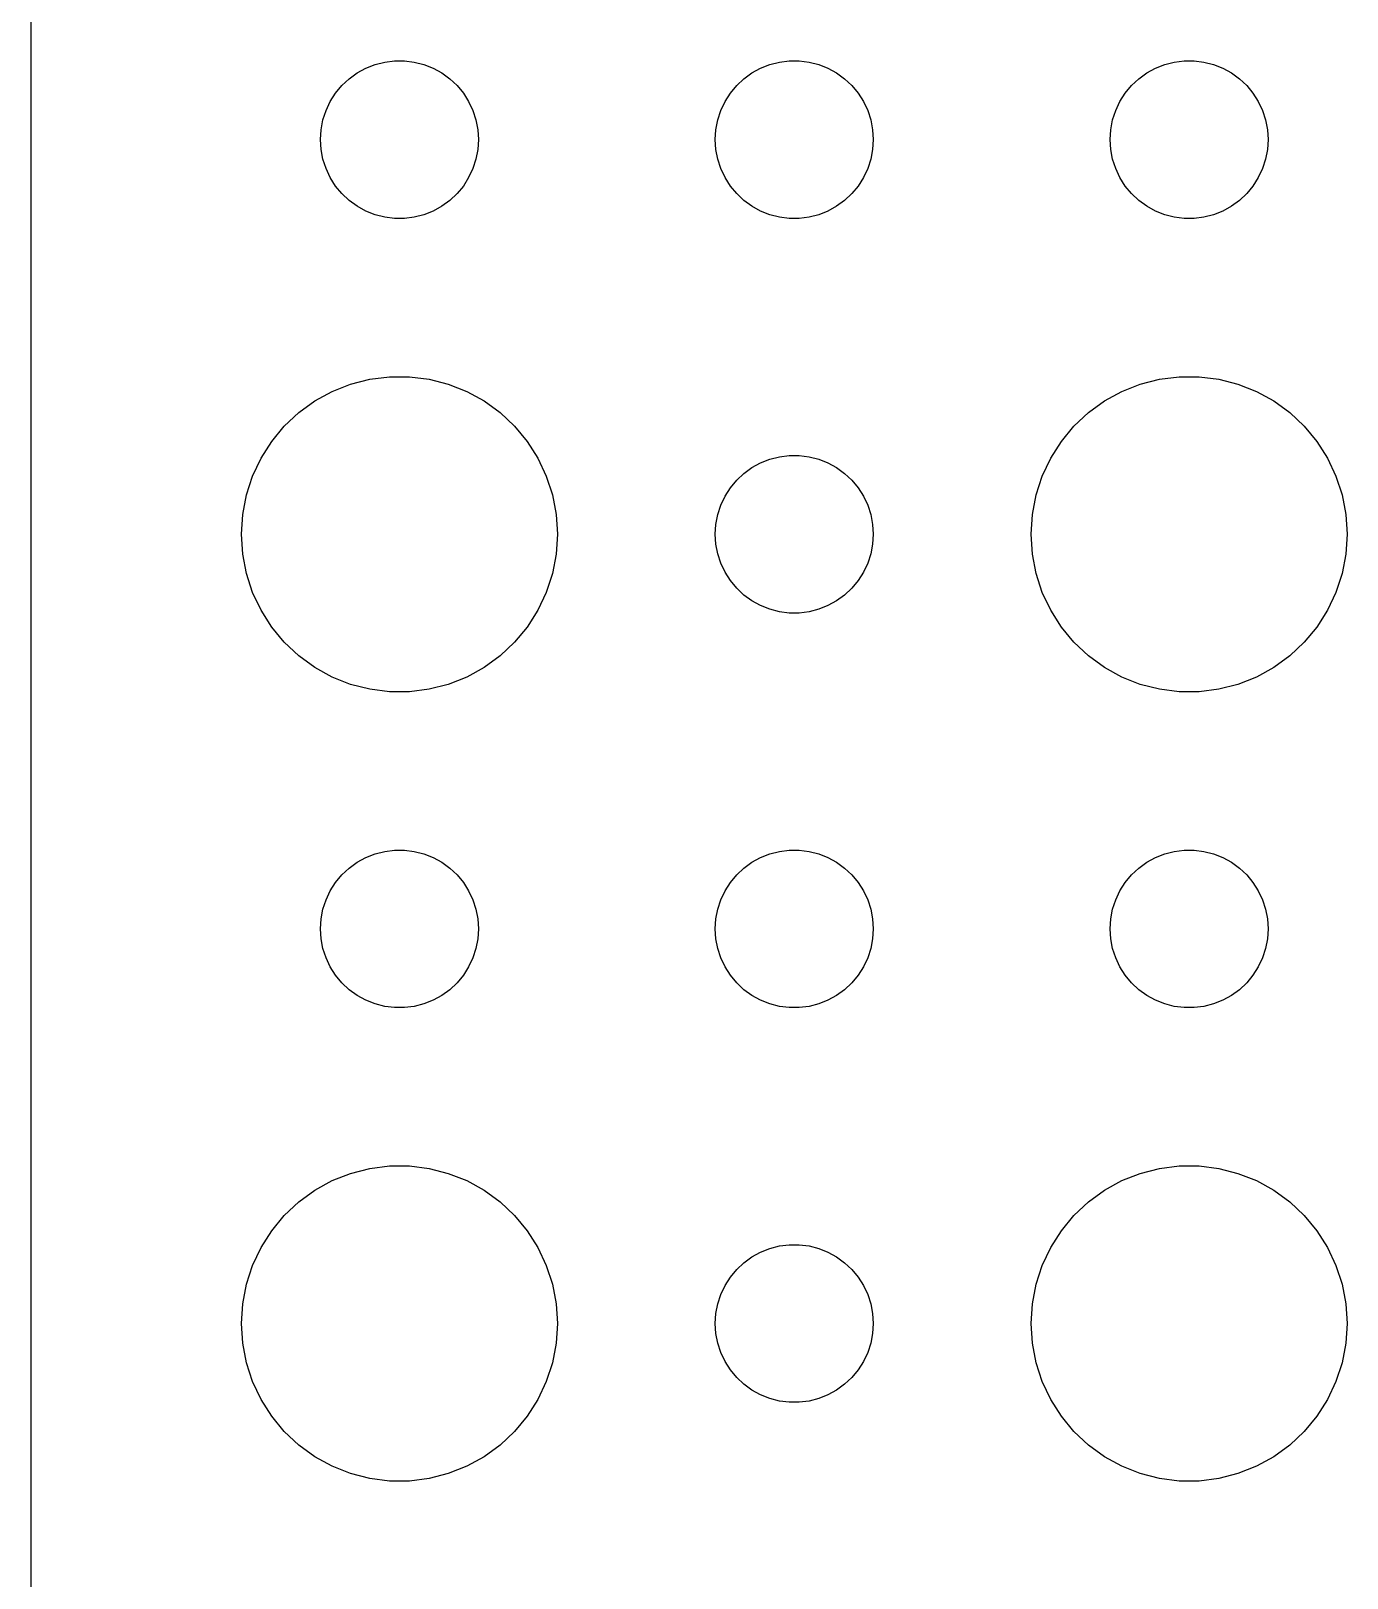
# Model space of a CAD drawing. Header units: metres. Extents: x -112 to 112, y -112 to 112.
# Drawn here: x -112 to -87, y 55.16 to 84.57 of the extents above; entities that cross this region are included whole.
import ezdxf

# ---------------------------------------------------------------- set-up
doc = ezdxf.new("R2010")
doc.units = ezdxf.units.M

msp = doc.modelspace()

# ---------------------------------------------------------------- linework, layer by layer
for p, q in [((-112, 107), (-112, -107)), ((-105.804, 83.7665), (-105.639, 83.8572)), ((-105.639, 83.8572), (-105.464, 83.9266)), ((-105.464, 83.9266), (-105.281, 83.9734)), ((-105.281, 83.9734), (-105.094, 83.997)), ((-105.094, 83.997), (-104.906, 83.997)), ((-104.906, 83.997), (-104.719, 83.9734)), ((-104.719, 83.9734), (-104.536, 83.9266)), ((-104.536, 83.9266), (-104.361, 83.8572)), ((-104.361, 83.8572), (-104.196, 83.7665)), ((-98.3037, 83.7665), (-98.1387, 83.8572)), ((-98.1387, 83.8572), (-97.9635, 83.9266)), ((-97.9635, 83.9266), (-97.7811, 83.9734)), ((-97.7811, 83.9734), (-97.5942, 83.997)), ((-97.5942, 83.997), (-97.4058, 83.997)), ((-97.4058, 83.997), (-97.2189, 83.9734)), ((-97.2189, 83.9734), (-97.0365, 83.9266)), ((-97.0365, 83.9266), (-96.8613, 83.8572)), ((-96.8613, 83.8572), (-96.6963, 83.7665)), ((-90.8037, 83.7665), (-90.6387, 83.8572)), ((-90.6387, 83.8572), (-90.4635, 83.9266)), ((-90.4635, 83.9266), (-90.2811, 83.9734)), ((-90.2811, 83.9734), (-90.0942, 83.997)), ((-90.0942, 83.997), (-89.9058, 83.997)), ((-89.9058, 83.997), (-89.7189, 83.9734)), ((-89.7189, 83.9734), (-89.5365, 83.9266)), ((-89.5365, 83.9266), (-89.3613, 83.8572)), ((-89.3613, 83.8572), (-89.1963, 83.7665)), ((-106.214, 83.3817), (-106.093, 83.5268)), ((-106.093, 83.5268), (-105.956, 83.6558)), ((-105.956, 83.6558), (-105.804, 83.7665)), ((-104.196, 83.7665), (-104.044, 83.6558)), ((-104.044, 83.6558), (-103.907, 83.5268)), ((-103.907, 83.5268), (-103.786, 83.3817)), ((-98.7135, 83.3817), (-98.5934, 83.5268)), ((-98.5934, 83.5268), (-98.4561, 83.6558)), ((-98.4561, 83.6558), (-98.3037, 83.7665)), ((-96.6963, 83.7665), (-96.5439, 83.6558)), ((-96.5439, 83.6558), (-96.4065, 83.5268)), ((-96.4065, 83.5268), (-96.2865, 83.3817)), ((-91.2135, 83.3817), (-91.0934, 83.5268)), ((-91.0934, 83.5268), (-90.9561, 83.6558)), ((-90.9561, 83.6558), (-90.8037, 83.7665)), ((-89.1963, 83.7665), (-89.0439, 83.6558)), ((-89.0439, 83.6558), (-88.9065, 83.5268)), ((-88.9065, 83.5268), (-88.7865, 83.3817)), ((-106.395, 83.0522), (-106.314, 83.2226)), ((-106.314, 83.2226), (-106.214, 83.3817)), ((-103.786, 83.3817), (-103.686, 83.2226)), ((-103.686, 83.2226), (-103.605, 83.0522)), ((-98.8947, 83.0522), (-98.8145, 83.2226)), ((-98.8145, 83.2226), (-98.7135, 83.3817)), ((-96.2865, 83.3817), (-96.1855, 83.2226)), ((-96.1855, 83.2226), (-96.1053, 83.0522)), ((-91.3947, 83.0522), (-91.3145, 83.2226)), ((-91.3145, 83.2226), (-91.2135, 83.3817)), ((-88.7865, 83.3817), (-88.6855, 83.2226)), ((-88.6855, 83.2226), (-88.6053, 83.0522)), ((-106.453, 82.873), (-106.395, 83.0522)), ((-103.605, 83.0522), (-103.547, 82.873)), ((-98.9529, 82.873), (-98.8947, 83.0522)), ((-96.1053, 83.0522), (-96.0471, 82.873)), ((-91.4529, 82.873), (-91.3947, 83.0522)), ((-88.6053, 83.0522), (-88.5471, 82.873)), ((-106.5, 82.5), (-106.488, 82.688)), ((-106.488, 82.688), (-106.453, 82.873)), ((-103.547, 82.873), (-103.512, 82.688)), ((-103.512, 82.688), (-103.5, 82.5)), ((-99, 82.5), (-98.9882, 82.688)), ((-98.9882, 82.688), (-98.9529, 82.873)), ((-96.0471, 82.873), (-96.0118, 82.688)), ((-96.0118, 82.688), (-96, 82.5)), ((-91.5, 82.5), (-91.4882, 82.688)), ((-91.4882, 82.688), (-91.4529, 82.873)), ((-88.5471, 82.873), (-88.5118, 82.688)), ((-88.5118, 82.688), (-88.5, 82.5)), ((-106.488, 82.312), (-106.5, 82.5)), ((-103.5, 82.5), (-103.512, 82.312)), ((-98.9882, 82.312), (-99, 82.5)), ((-96, 82.5), (-96.0118, 82.312)), ((-91.4882, 82.312), (-91.5, 82.5)), ((-88.5, 82.5), (-88.5118, 82.312)), ((-106.453, 82.127), (-106.488, 82.312)), ((-106.395, 81.9478), (-106.453, 82.127)), ((-103.547, 82.127), (-103.605, 81.9478)), ((-103.512, 82.312), (-103.547, 82.127)), ((-98.9529, 82.127), (-98.9882, 82.312)), ((-98.8947, 81.9478), (-98.9529, 82.127)), ((-96.0471, 82.127), (-96.1053, 81.9478)), ((-96.0118, 82.312), (-96.0471, 82.127)), ((-91.4529, 82.127), (-91.4882, 82.312)), ((-91.3947, 81.9478), (-91.4529, 82.127)), ((-88.5471, 82.127), (-88.6053, 81.9478)), ((-88.5118, 82.312), (-88.5471, 82.127)), ((-106.314, 81.7774), (-106.395, 81.9478)), ((-106.214, 81.6183), (-106.314, 81.7774)), ((-103.686, 81.7774), (-103.786, 81.6183)), ((-103.605, 81.9478), (-103.686, 81.7774)), ((-98.8145, 81.7774), (-98.8947, 81.9478)), ((-98.7135, 81.6183), (-98.8145, 81.7774)), ((-96.1855, 81.7774), (-96.2865, 81.6183)), ((-96.1053, 81.9478), (-96.1855, 81.7774)), ((-91.3145, 81.7774), (-91.3947, 81.9478)), ((-91.2135, 81.6183), (-91.3145, 81.7774)), ((-88.6855, 81.7774), (-88.7865, 81.6183)), ((-88.6053, 81.9478), (-88.6855, 81.7774)), ((-106.093, 81.4732), (-106.214, 81.6183)), ((-105.956, 81.3442), (-106.093, 81.4732)), ((-103.907, 81.4732), (-104.044, 81.3442)), ((-103.786, 81.6183), (-103.907, 81.4732)), ((-98.5934, 81.4732), (-98.7135, 81.6183)), ((-98.4561, 81.3442), (-98.5934, 81.4732)), ((-96.4065, 81.4732), (-96.5439, 81.3442)), ((-96.2865, 81.6183), (-96.4065, 81.4732)), ((-91.0934, 81.4732), (-91.2135, 81.6183)), ((-90.9561, 81.3442), (-91.0934, 81.4732)), ((-88.9065, 81.4732), (-89.0439, 81.3442)), ((-88.7865, 81.6183), (-88.9065, 81.4732)), ((-105.804, 81.2335), (-105.956, 81.3442)), ((-105.639, 81.1428), (-105.804, 81.2335)), ((-104.196, 81.2335), (-104.361, 81.1428)), ((-104.044, 81.3442), (-104.196, 81.2335)), ((-98.3037, 81.2335), (-98.4561, 81.3442)), ((-98.1387, 81.1428), (-98.3037, 81.2335)), ((-96.6963, 81.2335), (-96.8613, 81.1428)), ((-96.5439, 81.3442), (-96.6963, 81.2335)), ((-90.8037, 81.2335), (-90.9561, 81.3442)), ((-90.6387, 81.1428), (-90.8037, 81.2335)), ((-89.1963, 81.2335), (-89.3613, 81.1428)), ((-89.0439, 81.3442), (-89.1963, 81.2335)), ((-105.464, 81.0734), (-105.639, 81.1428)), ((-105.281, 81.0266), (-105.464, 81.0734)), ((-105.094, 81.003), (-105.281, 81.0266)), ((-104.906, 81.003), (-105.094, 81.003)), ((-104.719, 81.0266), (-104.906, 81.003)), ((-104.536, 81.0734), (-104.719, 81.0266)), ((-104.361, 81.1428), (-104.536, 81.0734)), ((-97.9635, 81.0734), (-98.1387, 81.1428)), ((-97.7811, 81.0266), (-97.9635, 81.0734)), ((-97.5942, 81.003), (-97.7811, 81.0266)), ((-97.4058, 81.003), (-97.5942, 81.003)), ((-97.2189, 81.0266), (-97.4058, 81.003)), ((-97.0365, 81.0734), (-97.2189, 81.0266)), ((-96.8613, 81.1428), (-97.0365, 81.0734)), ((-90.4635, 81.0734), (-90.6387, 81.1428)), ((-90.2811, 81.0266), (-90.4635, 81.0734)), ((-90.0942, 81.003), (-90.2811, 81.0266)), ((-89.9058, 81.003), (-90.0942, 81.003)), ((-89.7189, 81.0266), (-89.9058, 81.003)), ((-89.5365, 81.0734), (-89.7189, 81.0266)), ((-89.3613, 81.1428), (-89.5365, 81.0734)), ((-105.927, 77.8532), (-105.562, 77.9469)), ((-105.562, 77.9469), (-105.188, 77.9941)), ((-105.188, 77.9941), (-104.812, 77.9941)), ((-104.812, 77.9941), (-104.438, 77.9469)), ((-104.438, 77.9469), (-104.073, 77.8532)), ((-90.927, 77.8532), (-90.5621, 77.9469)), ((-90.5621, 77.9469), (-90.1884, 77.9941)), ((-90.1884, 77.9941), (-89.8116, 77.9941)), ((-89.8116, 77.9941), (-89.4379, 77.9469)), ((-89.4379, 77.9469), (-89.073, 77.8532)), ((-106.607, 77.533), (-106.277, 77.7145)), ((-106.277, 77.7145), (-105.927, 77.8532)), ((-104.073, 77.8532), (-103.723, 77.7145)), ((-103.723, 77.7145), (-103.393, 77.533)), ((-91.6075, 77.533), (-91.2773, 77.7145)), ((-91.2773, 77.7145), (-90.927, 77.8532)), ((-89.073, 77.8532), (-88.7227, 77.7145)), ((-88.7227, 77.7145), (-88.3925, 77.533)), ((-106.912, 77.3115), (-106.607, 77.533)), ((-103.393, 77.533), (-103.088, 77.3115)), ((-91.9123, 77.3115), (-91.6075, 77.533)), ((-88.3925, 77.533), (-88.0877, 77.3115)), ((-107.427, 76.7634), (-107.187, 77.0536)), ((-107.187, 77.0536), (-106.912, 77.3115)), ((-103.088, 77.3115), (-102.813, 77.0536)), ((-102.813, 77.0536), (-102.573, 76.7634)), ((-92.427, 76.7634), (-92.1869, 77.0536)), ((-92.1869, 77.0536), (-91.9123, 77.3115)), ((-88.0877, 77.3115), (-87.8131, 77.0536)), ((-87.8131, 77.0536), (-87.573, 76.7634)), ((-107.629, 76.4453), (-107.427, 76.7634)), ((-102.573, 76.7634), (-102.371, 76.4453)), ((-92.6289, 76.4453), (-92.427, 76.7634)), ((-87.573, 76.7634), (-87.3711, 76.4453)), ((-97.9635, 76.4266), (-97.7811, 76.4734)), ((-97.7811, 76.4734), (-97.5942, 76.497)), ((-97.5942, 76.497), (-97.4058, 76.497)), ((-97.4058, 76.497), (-97.2189, 76.4734)), ((-97.2189, 76.4734), (-97.0365, 76.4266)), ((-107.789, 76.1044), (-107.629, 76.4453)), ((-102.371, 76.4453), (-102.211, 76.1044)), ((-98.5934, 76.0268), (-98.4561, 76.1558)), ((-98.4561, 76.1558), (-98.3037, 76.2665)), ((-98.3037, 76.2665), (-98.1387, 76.3572)), ((-98.1387, 76.3572), (-97.9635, 76.4266)), ((-97.0365, 76.4266), (-96.8613, 76.3572)), ((-96.8613, 76.3572), (-96.6963, 76.2665)), ((-96.6963, 76.2665), (-96.5439, 76.1558)), ((-96.5439, 76.1558), (-96.4065, 76.0268)), ((-92.7893, 76.1044), (-92.6289, 76.4453)), ((-87.3711, 76.4453), (-87.2107, 76.1044)), ((-107.906, 75.7461), (-107.789, 76.1044)), ((-102.211, 76.1044), (-102.094, 75.7461)), ((-98.8145, 75.7226), (-98.7135, 75.8817)), ((-98.7135, 75.8817), (-98.5934, 76.0268)), ((-96.4065, 76.0268), (-96.2865, 75.8817)), ((-96.2865, 75.8817), (-96.1855, 75.7226)), ((-92.9057, 75.7461), (-92.7893, 76.1044)), ((-87.2107, 76.1044), (-87.0943, 75.7461)), ((-107.976, 75.376), (-107.906, 75.7461)), ((-102.094, 75.7461), (-102.024, 75.376)), ((-98.8947, 75.5522), (-98.8145, 75.7226)), ((-96.1855, 75.7226), (-96.1053, 75.5522)), ((-92.9763, 75.376), (-92.9057, 75.7461)), ((-87.0943, 75.7461), (-87.0237, 75.376)), ((-108, 75), (-107.976, 75.376)), ((-102.024, 75.376), (-102, 75)), ((-98.9882, 75.188), (-98.9529, 75.373)), ((-98.9529, 75.373), (-98.8947, 75.5522)), ((-96.1053, 75.5522), (-96.0471, 75.373)), ((-96.0471, 75.373), (-96.0118, 75.188)), ((-93, 75), (-92.9763, 75.376)), ((-87.0237, 75.376), (-87, 75)), ((-107.976, 74.624), (-108, 75)), ((-102, 75), (-102.024, 74.624)), ((-99, 75), (-98.9882, 75.188)), ((-98.9882, 74.812), (-99, 75)), ((-96.0118, 75.188), (-96, 75)), ((-96, 75), (-96.0118, 74.812)), ((-92.9763, 74.624), (-93, 75)), ((-87, 75), (-87.0237, 74.624)), ((-98.9529, 74.627), (-98.9882, 74.812)), ((-96.0118, 74.812), (-96.0471, 74.627)), ((-107.906, 74.2539), (-107.976, 74.624)), ((-102.024, 74.624), (-102.094, 74.2539)), ((-98.8947, 74.4478), (-98.9529, 74.627)), ((-98.8145, 74.2774), (-98.8947, 74.4478)), ((-96.1053, 74.4478), (-96.1855, 74.2774)), ((-96.0471, 74.627), (-96.1053, 74.4478)), ((-92.9057, 74.2539), (-92.9763, 74.624)), ((-87.0237, 74.624), (-87.0943, 74.2539)), ((-107.789, 73.8956), (-107.906, 74.2539)), ((-102.094, 74.2539), (-102.211, 73.8956)), ((-98.7135, 74.1183), (-98.8145, 74.2774)), ((-98.5934, 73.9732), (-98.7135, 74.1183)), ((-96.2865, 74.1183), (-96.4065, 73.9732)), ((-96.1855, 74.2774), (-96.2865, 74.1183)), ((-92.7893, 73.8956), (-92.9057, 74.2539)), ((-87.0943, 74.2539), (-87.2107, 73.8956)), ((-107.629, 73.5547), (-107.789, 73.8956)), ((-102.211, 73.8956), (-102.371, 73.5547)), ((-98.4561, 73.8442), (-98.5934, 73.9732)), ((-98.3037, 73.7335), (-98.4561, 73.8442)), ((-96.5439, 73.8442), (-96.6963, 73.7335)), ((-96.4065, 73.9732), (-96.5439, 73.8442)), ((-92.6289, 73.5547), (-92.7893, 73.8956)), ((-87.2107, 73.8956), (-87.3711, 73.5547)), ((-107.427, 73.2366), (-107.629, 73.5547)), ((-102.371, 73.5547), (-102.573, 73.2366)), ((-98.1387, 73.6428), (-98.3037, 73.7335)), ((-97.9635, 73.5734), (-98.1387, 73.6428)), ((-97.7811, 73.5266), (-97.9635, 73.5734)), ((-97.5942, 73.503), (-97.7811, 73.5266)), ((-97.2189, 73.5266), (-97.4058, 73.503)), ((-97.0365, 73.5734), (-97.2189, 73.5266)), ((-96.8613, 73.6428), (-97.0365, 73.5734)), ((-96.6963, 73.7335), (-96.8613, 73.6428)), ((-92.427, 73.2366), (-92.6289, 73.5547)), ((-87.3711, 73.5547), (-87.573, 73.2366)), ((-107.187, 72.9464), (-107.427, 73.2366)), ((-102.573, 73.2366), (-102.813, 72.9464)), ((-97.4058, 73.503), (-97.5942, 73.503)), ((-92.1869, 72.9464), (-92.427, 73.2366)), ((-87.573, 73.2366), (-87.8131, 72.9464)), ((-106.912, 72.6885), (-107.187, 72.9464)), ((-102.813, 72.9464), (-103.088, 72.6885)), ((-91.9123, 72.6885), (-92.1869, 72.9464)), ((-87.8131, 72.9464), (-88.0877, 72.6885)), ((-106.607, 72.467), (-106.912, 72.6885)), ((-103.088, 72.6885), (-103.393, 72.467)), ((-91.6075, 72.467), (-91.9123, 72.6885)), ((-88.0877, 72.6885), (-88.3925, 72.467)), ((-106.277, 72.2855), (-106.607, 72.467)), ((-103.393, 72.467), (-103.723, 72.2855)), ((-91.2773, 72.2855), (-91.6075, 72.467)), ((-88.3925, 72.467), (-88.7227, 72.2855)), ((-105.927, 72.1468), (-106.277, 72.2855)), ((-105.562, 72.0531), (-105.927, 72.1468)), ((-105.188, 72.0059), (-105.562, 72.0531)), ((-104.438, 72.0531), (-104.812, 72.0059)), ((-104.073, 72.1468), (-104.438, 72.0531)), ((-103.723, 72.2855), (-104.073, 72.1468)), ((-90.927, 72.1468), (-91.2773, 72.2855)), ((-90.5621, 72.0531), (-90.927, 72.1468)), ((-90.1884, 72.0059), (-90.5621, 72.0531)), ((-89.4379, 72.0531), (-89.8116, 72.0059)), ((-89.073, 72.1468), (-89.4379, 72.0531)), ((-88.7227, 72.2855), (-89.073, 72.1468)), ((-104.812, 72.0059), (-105.188, 72.0059)), ((-89.8116, 72.0059), (-90.1884, 72.0059)), ((-105.804, 68.7665), (-105.639, 68.8572)), ((-105.639, 68.8572), (-105.464, 68.9266)), ((-105.464, 68.9266), (-105.281, 68.9734)), ((-105.281, 68.9734), (-105.094, 68.997)), ((-105.094, 68.997), (-104.906, 68.997)), ((-104.906, 68.997), (-104.719, 68.9734)), ((-104.719, 68.9734), (-104.536, 68.9266)), ((-104.536, 68.9266), (-104.361, 68.8572)), ((-104.361, 68.8572), (-104.196, 68.7665)), ((-98.3037, 68.7665), (-98.1387, 68.8572)), ((-98.1387, 68.8572), (-97.9635, 68.9266)), ((-97.9635, 68.9266), (-97.7811, 68.9734)), ((-97.7811, 68.9734), (-97.5942, 68.997)), ((-97.5942, 68.997), (-97.4058, 68.997)), ((-97.4058, 68.997), (-97.2189, 68.9734)), ((-97.2189, 68.9734), (-97.0365, 68.9266)), ((-97.0365, 68.9266), (-96.8613, 68.8572)), ((-96.8613, 68.8572), (-96.6963, 68.7665)), ((-90.8037, 68.7665), (-90.6387, 68.8572)), ((-90.6387, 68.8572), (-90.4635, 68.9266)), ((-90.4635, 68.9266), (-90.2811, 68.9734)), ((-90.2811, 68.9734), (-90.0942, 68.997)), ((-90.0942, 68.997), (-89.9058, 68.997)), ((-89.9058, 68.997), (-89.7189, 68.9734)), ((-89.7189, 68.9734), (-89.5365, 68.9266)), ((-89.5365, 68.9266), (-89.3613, 68.8572)), ((-89.3613, 68.8572), (-89.1963, 68.7665)), ((-106.214, 68.3817), (-106.093, 68.5268)), ((-106.093, 68.5268), (-105.956, 68.6558)), ((-105.956, 68.6558), (-105.804, 68.7665)), ((-104.196, 68.7665), (-104.044, 68.6558)), ((-104.044, 68.6558), (-103.907, 68.5268)), ((-103.907, 68.5268), (-103.786, 68.3817)), ((-98.7135, 68.3817), (-98.5934, 68.5268)), ((-98.5934, 68.5268), (-98.4561, 68.6558)), ((-98.4561, 68.6558), (-98.3037, 68.7665)), ((-96.6963, 68.7665), (-96.5439, 68.6558)), ((-96.5439, 68.6558), (-96.4065, 68.5268)), ((-96.4065, 68.5268), (-96.2865, 68.3817)), ((-91.2135, 68.3817), (-91.0934, 68.5268)), ((-91.0934, 68.5268), (-90.9561, 68.6558)), ((-90.9561, 68.6558), (-90.8037, 68.7665)), ((-89.1963, 68.7665), (-89.0439, 68.6558)), ((-89.0439, 68.6558), (-88.9065, 68.5268)), ((-88.9065, 68.5268), (-88.7865, 68.3817)), ((-106.395, 68.0522), (-106.314, 68.2226)), ((-106.314, 68.2226), (-106.214, 68.3817)), ((-103.786, 68.3817), (-103.686, 68.2226)), ((-103.686, 68.2226), (-103.605, 68.0522)), ((-98.8947, 68.0522), (-98.8145, 68.2226)), ((-98.8145, 68.2226), (-98.7135, 68.3817)), ((-96.2865, 68.3817), (-96.1855, 68.2226)), ((-96.1855, 68.2226), (-96.1053, 68.0522)), ((-91.3947, 68.0522), (-91.3145, 68.2226)), ((-91.3145, 68.2226), (-91.2135, 68.3817)), ((-88.7865, 68.3817), (-88.6855, 68.2226)), ((-88.6855, 68.2226), (-88.6053, 68.0522)), ((-106.453, 67.873), (-106.395, 68.0522)), ((-103.605, 68.0522), (-103.547, 67.873)), ((-98.9529, 67.873), (-98.8947, 68.0522)), ((-96.1053, 68.0522), (-96.0471, 67.873)), ((-91.4529, 67.873), (-91.3947, 68.0522)), ((-88.6053, 68.0522), (-88.5471, 67.873)), ((-106.5, 67.5), (-106.488, 67.688)), ((-106.488, 67.688), (-106.453, 67.873)), ((-103.547, 67.873), (-103.512, 67.688)), ((-103.512, 67.688), (-103.5, 67.5)), ((-99, 67.5), (-98.9882, 67.688)), ((-98.9882, 67.688), (-98.9529, 67.873)), ((-96.0471, 67.873), (-96.0118, 67.688)), ((-96.0118, 67.688), (-96, 67.5)), ((-91.5, 67.5), (-91.4882, 67.688)), ((-91.4882, 67.688), (-91.4529, 67.873)), ((-88.5471, 67.873), (-88.5118, 67.688)), ((-88.5118, 67.688), (-88.5, 67.5)), ((-106.488, 67.312), (-106.5, 67.5)), ((-103.5, 67.5), (-103.512, 67.312)), ((-98.9882, 67.312), (-99, 67.5)), ((-96, 67.5), (-96.0118, 67.312)), ((-91.4882, 67.312), (-91.5, 67.5)), ((-88.5, 67.5), (-88.5118, 67.312)), ((-106.453, 67.127), (-106.488, 67.312)), ((-106.395, 66.9478), (-106.453, 67.127)), ((-103.547, 67.127), (-103.605, 66.9478)), ((-103.512, 67.312), (-103.547, 67.127)), ((-98.9529, 67.127), (-98.9882, 67.312)), ((-98.8947, 66.9478), (-98.9529, 67.127)), ((-96.0471, 67.127), (-96.1053, 66.9478)), ((-96.0118, 67.312), (-96.0471, 67.127)), ((-91.4529, 67.127), (-91.4882, 67.312)), ((-91.3947, 66.9478), (-91.4529, 67.127)), ((-88.5471, 67.127), (-88.6053, 66.9478)), ((-88.5118, 67.312), (-88.5471, 67.127)), ((-106.314, 66.7774), (-106.395, 66.9478)), ((-106.214, 66.6183), (-106.314, 66.7774)), ((-103.686, 66.7774), (-103.786, 66.6183)), ((-103.605, 66.9478), (-103.686, 66.7774)), ((-98.8145, 66.7774), (-98.8947, 66.9478)), ((-98.7135, 66.6183), (-98.8145, 66.7774)), ((-96.1855, 66.7774), (-96.2865, 66.6183)), ((-96.1053, 66.9478), (-96.1855, 66.7774)), ((-91.3145, 66.7774), (-91.3947, 66.9478)), ((-91.2135, 66.6183), (-91.3145, 66.7774)), ((-88.6855, 66.7774), (-88.7865, 66.6183)), ((-88.6053, 66.9478), (-88.6855, 66.7774)), ((-106.093, 66.4732), (-106.214, 66.6183)), ((-105.956, 66.3442), (-106.093, 66.4732)), ((-103.907, 66.4732), (-104.044, 66.3442)), ((-103.786, 66.6183), (-103.907, 66.4732)), ((-98.5934, 66.4732), (-98.7135, 66.6183)), ((-98.4561, 66.3442), (-98.5934, 66.4732)), ((-96.4065, 66.4732), (-96.5439, 66.3442)), ((-96.2865, 66.6183), (-96.4065, 66.4732)), ((-91.0934, 66.4732), (-91.2135, 66.6183)), ((-90.9561, 66.3442), (-91.0934, 66.4732)), ((-88.9065, 66.4732), (-89.0439, 66.3442)), ((-88.7865, 66.6183), (-88.9065, 66.4732)), ((-105.804, 66.2335), (-105.956, 66.3442)), ((-105.639, 66.1428), (-105.804, 66.2335)), ((-104.196, 66.2335), (-104.361, 66.1428)), ((-104.044, 66.3442), (-104.196, 66.2335)), ((-98.3037, 66.2335), (-98.4561, 66.3442)), ((-98.1387, 66.1428), (-98.3037, 66.2335)), ((-96.6963, 66.2335), (-96.8613, 66.1428)), ((-96.5439, 66.3442), (-96.6963, 66.2335)), ((-90.8037, 66.2335), (-90.9561, 66.3442)), ((-90.6387, 66.1428), (-90.8037, 66.2335)), ((-89.1963, 66.2335), (-89.3613, 66.1428)), ((-89.0439, 66.3442), (-89.1963, 66.2335)), ((-105.464, 66.0734), (-105.639, 66.1428)), ((-105.281, 66.0266), (-105.464, 66.0734)), ((-105.094, 66.003), (-105.281, 66.0266)), ((-104.906, 66.003), (-105.094, 66.003)), ((-104.719, 66.0266), (-104.906, 66.003)), ((-104.536, 66.0734), (-104.719, 66.0266)), ((-104.361, 66.1428), (-104.536, 66.0734)), ((-97.9635, 66.0734), (-98.1387, 66.1428)), ((-97.7811, 66.0266), (-97.9635, 66.0734)), ((-97.5942, 66.003), (-97.7811, 66.0266)), ((-97.4058, 66.003), (-97.5942, 66.003)), ((-97.2189, 66.0266), (-97.4058, 66.003)), ((-97.0365, 66.0734), (-97.2189, 66.0266)), ((-96.8613, 66.1428), (-97.0365, 66.0734)), ((-90.4635, 66.0734), (-90.6387, 66.1428)), ((-90.2811, 66.0266), (-90.4635, 66.0734)), ((-90.0942, 66.003), (-90.2811, 66.0266)), ((-89.9058, 66.003), (-90.0942, 66.003)), ((-89.7189, 66.0266), (-89.9058, 66.003)), ((-89.5365, 66.0734), (-89.7189, 66.0266)), ((-89.3613, 66.1428), (-89.5365, 66.0734)), ((-105.927, 62.8532), (-105.562, 62.9469)), ((-105.562, 62.9469), (-105.188, 62.9941)), ((-105.188, 62.9941), (-104.812, 62.9941)), ((-104.812, 62.9941), (-104.438, 62.9469)), ((-104.438, 62.9469), (-104.073, 62.8532)), ((-90.927, 62.8532), (-90.5621, 62.9469)), ((-90.5621, 62.9469), (-90.1884, 62.9941)), ((-90.1884, 62.9941), (-89.8116, 62.9941)), ((-89.8116, 62.9941), (-89.4379, 62.9469)), ((-89.4379, 62.9469), (-89.073, 62.8532)), ((-106.607, 62.533), (-106.277, 62.7145)), ((-106.277, 62.7145), (-105.927, 62.8532)), ((-104.073, 62.8532), (-103.723, 62.7145)), ((-103.723, 62.7145), (-103.393, 62.533)), ((-91.6075, 62.533), (-91.2773, 62.7145)), ((-91.2773, 62.7145), (-90.927, 62.8532)), ((-89.073, 62.8532), (-88.7227, 62.7145)), ((-88.7227, 62.7145), (-88.3925, 62.533)), ((-106.912, 62.3115), (-106.607, 62.533)), ((-103.393, 62.533), (-103.088, 62.3115)), ((-91.9123, 62.3115), (-91.6075, 62.533)), ((-88.3925, 62.533), (-88.0877, 62.3115)), ((-107.427, 61.7634), (-107.187, 62.0536)), ((-107.187, 62.0536), (-106.912, 62.3115)), ((-103.088, 62.3115), (-102.813, 62.0536)), ((-102.813, 62.0536), (-102.573, 61.7634)), ((-92.427, 61.7634), (-92.1869, 62.0536)), ((-92.1869, 62.0536), (-91.9123, 62.3115)), ((-88.0877, 62.3115), (-87.8131, 62.0536)), ((-87.8131, 62.0536), (-87.573, 61.7634)), ((-107.629, 61.4453), (-107.427, 61.7634)), ((-102.573, 61.7634), (-102.371, 61.4453)), ((-92.6289, 61.4453), (-92.427, 61.7634)), ((-87.573, 61.7634), (-87.3711, 61.4453)), ((-97.9635, 61.4266), (-97.7811, 61.4734)), ((-97.7811, 61.4734), (-97.5942, 61.497)), ((-97.5942, 61.497), (-97.4058, 61.497)), ((-97.4058, 61.497), (-97.2189, 61.4734)), ((-97.2189, 61.4734), (-97.0365, 61.4266)), ((-107.789, 61.1044), (-107.629, 61.4453)), ((-102.371, 61.4453), (-102.211, 61.1044)), ((-98.4561, 61.1558), (-98.3037, 61.2665)), ((-98.3037, 61.2665), (-98.1387, 61.3572)), ((-98.1387, 61.3572), (-97.9635, 61.4266)), ((-97.0365, 61.4266), (-96.8613, 61.3572)), ((-96.8613, 61.3572), (-96.6963, 61.2665)), ((-96.6963, 61.2665), (-96.5439, 61.1558)), ((-92.7893, 61.1044), (-92.6289, 61.4453)), ((-87.3711, 61.4453), (-87.2107, 61.1044)), ((-107.906, 60.7461), (-107.789, 61.1044)), ((-102.211, 61.1044), (-102.094, 60.7461)), ((-98.8145, 60.7226), (-98.7135, 60.8817)), ((-98.7135, 60.8817), (-98.5934, 61.0268)), ((-98.5934, 61.0268), (-98.4561, 61.1558)), ((-96.5439, 61.1558), (-96.4065, 61.0268)), ((-96.4065, 61.0268), (-96.2865, 60.8817)), ((-96.2865, 60.8817), (-96.1855, 60.7226)), ((-92.9057, 60.7461), (-92.7893, 61.1044)), ((-87.2107, 61.1044), (-87.0943, 60.7461)), ((-107.976, 60.376), (-107.906, 60.7461)), ((-102.094, 60.7461), (-102.024, 60.376)), ((-98.8947, 60.5522), (-98.8145, 60.7226)), ((-96.1855, 60.7226), (-96.1053, 60.5522)), ((-92.9763, 60.376), (-92.9057, 60.7461)), ((-87.0943, 60.7461), (-87.0237, 60.376)), ((-108, 60), (-107.976, 60.376)), ((-102.024, 60.376), (-102, 60)), ((-98.9882, 60.188), (-98.9529, 60.373)), ((-98.9529, 60.373), (-98.8947, 60.5522)), ((-96.1053, 60.5522), (-96.0471, 60.373)), ((-96.0471, 60.373), (-96.0118, 60.188)), ((-93, 60), (-92.9763, 60.376)), ((-87.0237, 60.376), (-87, 60)), ((-107.976, 59.624), (-108, 60)), ((-102, 60), (-102.024, 59.624)), ((-99, 60), (-98.9882, 60.188)), ((-98.9882, 59.812), (-99, 60)), ((-96.0118, 60.188), (-96, 60)), ((-96, 60), (-96.0118, 59.812)), ((-92.9763, 59.624), (-93, 60)), ((-87, 60), (-87.0237, 59.624)), ((-98.9529, 59.627), (-98.9882, 59.812)), ((-96.0118, 59.812), (-96.0471, 59.627)), ((-107.906, 59.2539), (-107.976, 59.624)), ((-102.024, 59.624), (-102.094, 59.2539)), ((-98.8947, 59.4478), (-98.9529, 59.627)), ((-98.8145, 59.2774), (-98.8947, 59.4478)), ((-96.1053, 59.4478), (-96.1855, 59.2774)), ((-96.0471, 59.627), (-96.1053, 59.4478)), ((-92.9057, 59.2539), (-92.9763, 59.624)), ((-87.0237, 59.624), (-87.0943, 59.2539)), ((-107.789, 58.8956), (-107.906, 59.2539)), ((-102.094, 59.2539), (-102.211, 58.8956)), ((-98.7135, 59.1183), (-98.8145, 59.2774)), ((-98.5934, 58.9732), (-98.7135, 59.1183)), ((-96.2865, 59.1183), (-96.4065, 58.9732)), ((-96.1855, 59.2774), (-96.2865, 59.1183)), ((-92.7893, 58.8956), (-92.9057, 59.2539)), ((-87.0943, 59.2539), (-87.2107, 58.8956)), ((-107.629, 58.5547), (-107.789, 58.8956)), ((-102.211, 58.8956), (-102.371, 58.5547)), ((-98.4561, 58.8442), (-98.5934, 58.9732)), ((-98.3037, 58.7335), (-98.4561, 58.8442)), ((-96.5439, 58.8442), (-96.6963, 58.7335)), ((-96.4065, 58.9732), (-96.5439, 58.8442)), ((-92.6289, 58.5547), (-92.7893, 58.8956)), ((-87.2107, 58.8956), (-87.3711, 58.5547)), ((-107.427, 58.2366), (-107.629, 58.5547)), ((-102.371, 58.5547), (-102.573, 58.2366)), ((-98.1387, 58.6428), (-98.3037, 58.7335)), ((-97.9635, 58.5734), (-98.1387, 58.6428)), ((-97.7811, 58.5266), (-97.9635, 58.5734)), ((-97.5942, 58.503), (-97.7811, 58.5266)), ((-97.2189, 58.5266), (-97.4058, 58.503)), ((-97.0365, 58.5734), (-97.2189, 58.5266)), ((-96.8613, 58.6428), (-97.0365, 58.5734)), ((-96.6963, 58.7335), (-96.8613, 58.6428)), ((-92.427, 58.2366), (-92.6289, 58.5547)), ((-87.3711, 58.5547), (-87.573, 58.2366)), ((-107.187, 57.9464), (-107.427, 58.2366)), ((-102.573, 58.2366), (-102.813, 57.9464)), ((-97.4058, 58.503), (-97.5942, 58.503)), ((-92.1869, 57.9464), (-92.427, 58.2366)), ((-87.573, 58.2366), (-87.8131, 57.9464)), ((-106.912, 57.6885), (-107.187, 57.9464)), ((-102.813, 57.9464), (-103.088, 57.6885)), ((-91.9123, 57.6885), (-92.1869, 57.9464)), ((-87.8131, 57.9464), (-88.0877, 57.6885)), ((-106.607, 57.467), (-106.912, 57.6885)), ((-103.088, 57.6885), (-103.393, 57.467)), ((-91.6075, 57.467), (-91.9123, 57.6885)), ((-88.0877, 57.6885), (-88.3925, 57.467)), ((-106.277, 57.2855), (-106.607, 57.467)), ((-103.393, 57.467), (-103.723, 57.2855)), ((-91.2773, 57.2855), (-91.6075, 57.467)), ((-88.3925, 57.467), (-88.7227, 57.2855)), ((-105.927, 57.1468), (-106.277, 57.2855)), ((-105.562, 57.0531), (-105.927, 57.1468)), ((-105.188, 57.0059), (-105.562, 57.0531)), ((-104.438, 57.0531), (-104.812, 57.0059)), ((-104.073, 57.1468), (-104.438, 57.0531)), ((-103.723, 57.2855), (-104.073, 57.1468)), ((-90.927, 57.1468), (-91.2773, 57.2855)), ((-90.5621, 57.0531), (-90.927, 57.1468)), ((-90.1884, 57.0059), (-90.5621, 57.0531)), ((-89.4379, 57.0531), (-89.8116, 57.0059)), ((-89.073, 57.1468), (-89.4379, 57.0531)), ((-88.7227, 57.2855), (-89.073, 57.1468)), ((-104.812, 57.0059), (-105.188, 57.0059)), ((-89.8116, 57.0059), (-90.1884, 57.0059))]:
    msp.add_line(p, q)

doc.saveas('drawing.dxf')
